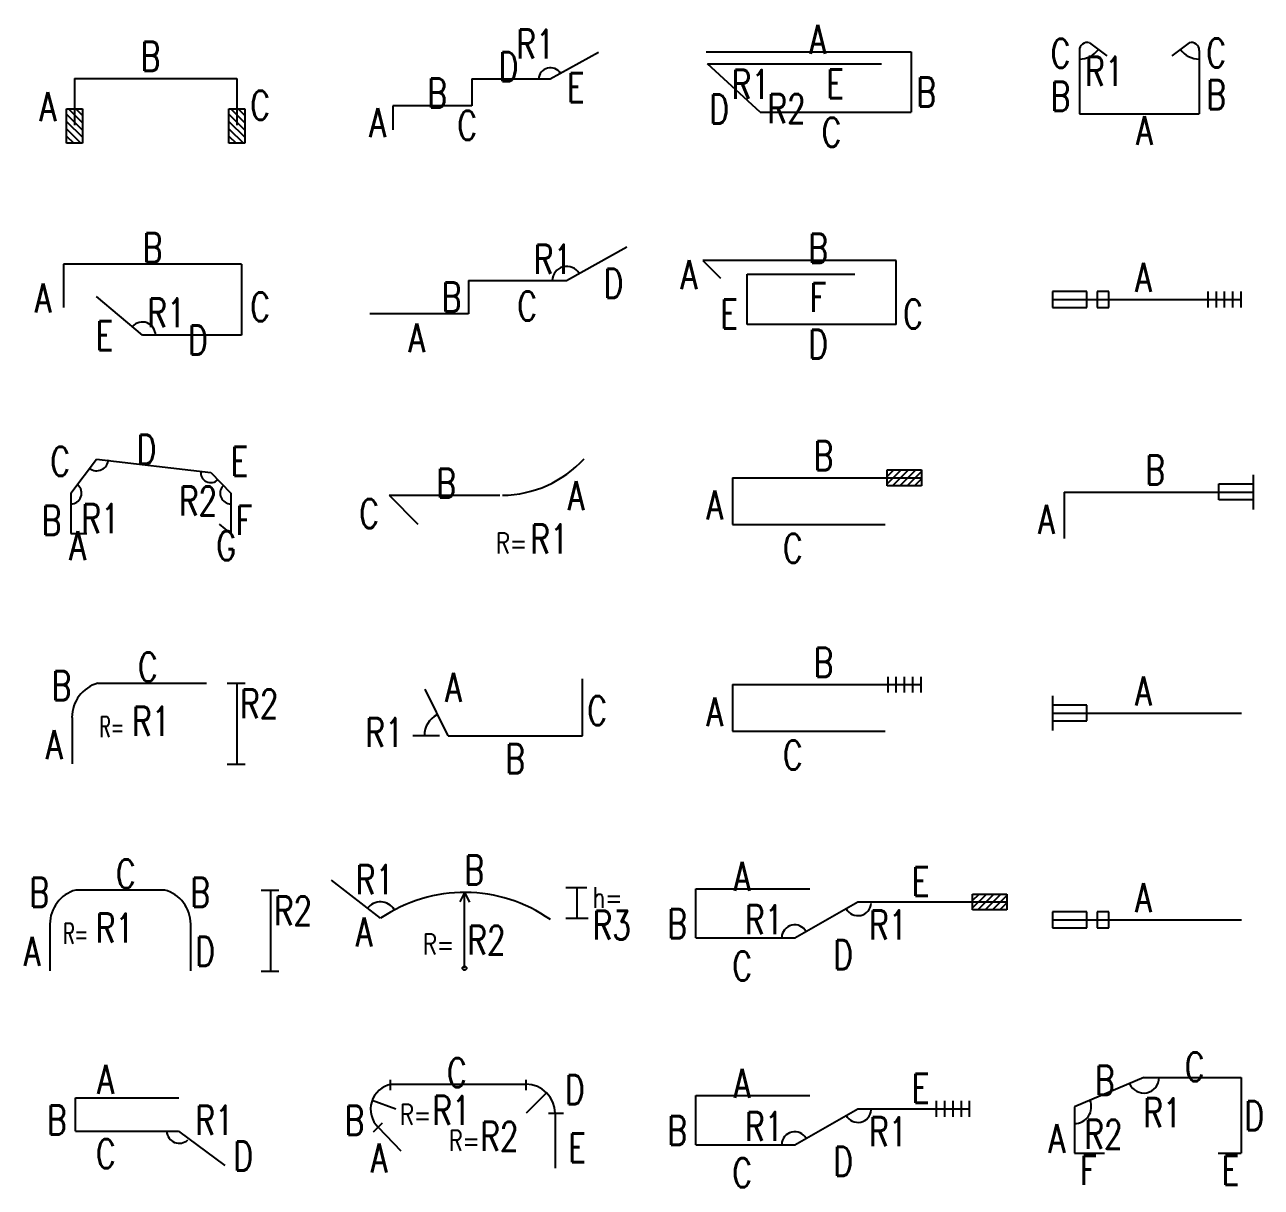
# Model space of a CAD drawing. Header units: millimetres. Extents: x -0.4 to 11.6, y -0.2 to 49.8.
# Drawn here: x 2.887 to 5.878, y 30.835 to 33.646 of the extents above; entities that cross this region are included whole.
import ezdxf
from ezdxf.enums import TextEntityAlignment as Align

# ---------------------------------------------------------------- set-up
doc = ezdxf.new("R2010")
doc.units = ezdxf.units.MM
for name, color, linetype in [('DIM', 7, 'Continuous'), ('SHOP', 2, 'Continuous'), ('TEXTSHOP', 3, 'Continuous')]:
    doc.layers.add(name, color=color, linetype=linetype)
doc.styles.add('ROMANS', font='romans.shx', dxfattribs={"width": 0.75, "bigfont": 'whgtxt.shx'})

# ---------------------------------------------------------------- blocks, each defined once
blk = doc.blocks.new('SSBAR_SHP_463')
at = {"color": 2}
for p, q in [((-0.1898, -0.0294), (-0.1898, 0.0515)), ((-0.1898, 0.0515), (0.0599, 0.0515))]:
    blk.add_line(p, q, dxfattribs=at)
at = {"layer": 'DIM', "color": 7}
blk.add_arc((0.0608, -0.028), 0.0305, 183.9188, 312.7014, dxfattribs=at)
at = {"layer": 'SHOP', "color": 2}
for p, q in [((-0.1898, -0.0294), (0.0591, -0.0294)), ((0.0591, -0.0294), (0.1714, -0.112))]:
    blk.add_line(p, q, dxfattribs=at)
at = {"layer": 'TEXTSHOP', "color": 4, "style": 'ROMANS', "width": 0.75}
for tag, p in [('A', (-0.1171, 0.0611)), ('C', (-0.1171, -0.1186))]:
    blk.add_attdef(tag, text='', height=0.07, dxfattribs=at).set_placement(p, align=Align.CENTER)
blk.add_attdef('B', text='', height=0.07, dxfattribs=at).set_placement((-0.2119, -0.0369), align=Align.RIGHT)
for tag, p in [('R1', (0.1, -0.0377)), ('D', (0.1921, -0.1244))]:
    blk.add_attdef(tag, p, '', height=0.07, dxfattribs=at)
blk = doc.blocks.new('SSBAR_SHP_464')
at = {"color": 7}
for p, q in [((0.2585, 0.0534), (0.3019, 0.0534)), ((0.2817, 0.0534), (0.2817, -0.142)), ((0.2585, -0.142), (0.3019, -0.142))]:
    blk.add_line(p, q, dxfattribs=at)
at = {"color": 40}
for centre, start, end in [((-0.1663, -0.0286), 105.7649, 180), ((0.0026, -0.0286), 0, 74.2351)]:
    blk.add_arc(centre, 0.0858, start, end, dxfattribs=at)
at = {"layer": 'SHOP', "color": 2}
for p, q in [((-0.1896, 0.054), (0.0259, 0.054)), ((-0.2521, -0.0286), (-0.2521, -0.1411)), ((0.0883, -0.0286), (0.0883, -0.1411))]:
    blk.add_line(p, q, dxfattribs=at)
at = {"layer": 'TEXTSHOP', "color": 3, "style": 'ROMANS', "width": 0.6}
blk.add_text('R=', height=0.05, dxfattribs=at).set_placement((-0.1898, -0.0765), align=Align.CENTER)
at = {"layer": 'TEXTSHOP', "color": 4, "style": 'ROMANS', "width": 0.75}
blk.add_attdef('C', text='', height=0.07, dxfattribs=at).set_placement((-0.0687, 0.0581), align=Align.CENTER)
for tag, p in [('B', (-0.254, 0.0132)), ('A', (-0.2748, -0.1294))]:
    blk.add_attdef(tag, text='', height=0.07, dxfattribs=at).set_placement(p, align=Align.RIGHT)
for tag, p in [('B', (0.0876, 0.0132)), ('R2', (0.2899, -0.0314)), ('R1', (-0.1409, -0.073)), ('D', (0.0997, -0.1294))]:
    blk.add_attdef(tag, p, '', height=0.07, dxfattribs=at)
blk = doc.blocks.new('SSBAR_SHP_465')
at = {"color": 7}
for p, q in [((0.1769, 0.0539), (0.2203, 0.0539)), ((0.2001, 0.0539), (0.2001, -0.1415)), ((0.1769, -0.1415), (0.2203, -0.1415))]:
    blk.add_line(p, q, dxfattribs=at)
at = {"color": 2}
blk.add_arc((-0.1129, -0.0286), 0.0858, 105.7649, 180, dxfattribs=at)
at = {"layer": 'SHOP', "color": 2}
for p, q in [((-0.1362, 0.054), (0.1263, 0.054)), ((-0.1986, -0.0286), (-0.1986, -0.1411))]:
    blk.add_line(p, q, dxfattribs=at)
at = {"layer": 'TEXTSHOP', "color": 3, "style": 'ROMANS', "width": 0.6}
blk.add_text('R=', height=0.05, dxfattribs=at).set_placement((-0.1021, -0.0765), align=Align.CENTER)
at = {"layer": 'TEXTSHOP', "color": 4, "style": 'ROMANS', "width": 0.75}
blk.add_attdef('C', text='', height=0.07, dxfattribs=at).set_placement((-0.0153, 0.0581), align=Align.CENTER)
for tag, p in [('B', (-0.2006, 0.0132)), ('A', (-0.2213, -0.1294))]:
    blk.add_attdef(tag, text='', height=0.07, dxfattribs=at).set_placement(p, align=Align.RIGHT)
for tag, p in [('R2', (0.2083, -0.0309)), ('R1', (-0.0532, -0.073))]:
    blk.add_attdef(tag, p, '', height=0.07, dxfattribs=at)
blk = doc.blocks.new('SSBAR_SHP_466')
at = {"color": 2}
for p, q in [((-0.2016, 0.0135), (-0.1391, 0.0961)), ((0.1369, 0.0635), (0.1858, 0.0135)), ((0.1858, -0.0837), (0.1584, -0.0613))]:
    blk.add_line(p, q, dxfattribs=at)
at = {"color": 40}
blk.add_line((-0.2016, -0.0837), (-0.1625, -0.0837), dxfattribs=at)
at = {"color": 7}
for centre, radius, start, end in [((-0.1391, 0.0961), 0.0284, 232.594, 358.0458), ((0.1369, 0.0635), 0.0243, 171.3057, 316.4835), ((-0.2016, 0.0135), 0.0261, 269.7628, 49.9065), ((0.1858, 0.0135), 0.0262, 138.9531, 269.3118)]:
    blk.add_arc(centre, radius, start, end, dxfattribs=at)
at = {"layer": 'SHOP', "color": 2}
for p, q in [((-0.1391, 0.0961), (0.1369, 0.0635)), ((-0.2016, 0.0135), (-0.2016, -0.0837)), ((0.1858, 0.0135), (0.1858, -0.0837))]:
    blk.add_line(p, q, dxfattribs=at)
at = {"layer": 'TEXTSHOP', "color": 4, "style": 'ROMANS', "width": 0.75}
blk.add_attdef('D', text='', height=0.07, dxfattribs=at).set_placement((-0.0182, 0.0847), align=Align.CENTER)
for tag, p in [('C', (-0.2036, 0.0553)), ('R2', (0.1524, -0.0403)), ('B', (-0.2243, -0.0873)), ('A', (-0.1645, -0.1487))]:
    blk.add_attdef(tag, text='', height=0.07, dxfattribs=at).set_placement(p, align=Align.RIGHT)
for tag, p in [('E', (0.1851, 0.0553)), ('F', (0.1972, -0.0873)), ('G', (0.1508, -0.1487))]:
    blk.add_attdef(tag, p, '', height=0.07, dxfattribs=at)
at = {"layer": 'TEXTSHOP', "color": 2, "style": 'ROMANS', "width": 0.75}
blk.add_attdef('R1', (-0.1756, -0.0829), '', height=0.07, dxfattribs=at)
blk = doc.blocks.new('SSBAR_SHP_467')
at = {"color": 2}
blk.add_line((-0.0285, -0.1046), (-0.1396, -0.0108), dxfattribs=at)
at = {"color": 7}
blk.add_arc((-0.0285, -0.1046), 0.032, 359.5723, 138.6788, dxfattribs=at)
at = {"layer": 'SHOP', "color": 2}
for p, q in [((0.2117, 0.0672), (-0.2191, 0.0672)), ((-0.2191, 0.0672), (-0.2191, -0.0378)), ((0.2117, 0.0672), (0.2117, -0.1046)), ((0.2117, -0.1046), (-0.0285, -0.1046))]:
    blk.add_line(p, q, dxfattribs=at)
at = {"layer": 'TEXTSHOP', "color": 4, "style": 'ROMANS', "width": 0.75}
for tag, p in [('B', (-0.0035, 0.0721)), ('D', (0.1061, -0.1511))]:
    blk.add_attdef(tag, text='', height=0.07, dxfattribs=at).set_placement(p, align=Align.CENTER)
for tag, p in [('A', (-0.2481, -0.0496)), ('E', (-0.0983, -0.1408))]:
    blk.add_attdef(tag, text='', height=0.07, dxfattribs=at).set_placement(p, align=Align.RIGHT)
for tag, p in [('R1', (-0.0164, -0.0854)), ('C', (0.2327, -0.0709))]:
    blk.add_attdef(tag, p, '', height=0.07, dxfattribs=at)
blk = doc.blocks.new('SSBAR_SHP_468')
at = {"color": 40}
for p, q in [((-0.2117, -0.0571), (-0.1734, -0.0571)), ((-0.2117, -0.1401), (-0.2117, -0.0571)), ((-0.2068, -0.0571), (-0.1734, -0.0906)), ((-0.1891, -0.0571), (-0.1734, -0.0729)), ((-0.1734, -0.0571), (-0.1734, -0.1401)), ((0.181, -0.0571), (0.2193, -0.0571)), ((0.181, -0.1401), (0.181, -0.0571)), ((0.1859, -0.0571), (0.2193, -0.0906)), ((0.2036, -0.0571), (0.2193, -0.0729)), ((0.2193, -0.0571), (0.2193, -0.1401)), ((-0.2117, -0.0699), (-0.1734, -0.1083)), ((-0.2117, -0.0876), (-0.1734, -0.1259)), ((0.181, -0.0699), (0.2193, -0.1083)), ((0.181, -0.0876), (0.2193, -0.1259)), ((-0.2117, -0.1053), (-0.1769, -0.1401)), ((0.181, -0.1053), (0.2158, -0.1401)), ((-0.2117, -0.123), (-0.1945, -0.1401)), ((-0.1734, -0.1401), (-0.2117, -0.1401)), ((0.181, -0.123), (0.1982, -0.1401)), ((0.2193, -0.1401), (0.181, -0.1401))]:
    blk.add_line(p, q, dxfattribs=at)
at = {"layer": 'SHOP', "color": 2}
for p, q in [((-0.1925, 0.0163), (0.2002, 0.0163)), ((-0.1925, 0.0163), (-0.1925, -0.0963)), ((0.2002, 0.0163), (0.2002, -0.0963))]:
    blk.add_line(p, q, dxfattribs=at)
at = {"layer": 'TEXTSHOP', "color": 4, "style": 'ROMANS', "width": 0.75}
blk.add_attdef('B', text='', height=0.07, dxfattribs=at).set_placement((-0.0086, 0.0349), align=Align.CENTER)
blk.add_attdef('A', text='', height=0.07, dxfattribs=at).set_placement((-0.2367, -0.0868), align=Align.RIGHT)
at = {"layer": 'TEXTSHOP', "color": 30, "true_color": 0xf8991e, "style": 'ROMANS', "width": 0.75}
for tag, p in [('T1', (-0.1664, -0.0484)), ('T2', (0.0978, -0.0484)), ('O1', (-0.1664, -0.1132)), ('O2', (0.0978, -0.1132))]:
    blk.add_attdef(tag, text='', height=0.05, dxfattribs=at).set_placement(p, align=Align.MIDDLE_LEFT)
at = {"layer": 'TEXTSHOP', "color": 4, "style": 'ROMANS', "width": 0.75}
blk.add_attdef('C', (0.2327, -0.0835), '', height=0.07, dxfattribs=at)
at = {"layer": 'TEXTSHOP', "color": 30, "true_color": 0xf8991e, "style": 'ROMANS', "width": 0.75}
for tag, p in [('COUPLER1', (-0.1929, -0.1489)), ('COUPLER2', (0.2078, -0.1489))]:
    blk.add_attdef(tag, text='', height=0.05, dxfattribs=at).set_placement(p, align=Align.TOP_CENTER)
blk = doc.blocks.new('SSBAR_SHP_563')
at = {"color": 40}
for p, q in [((-0.2282, 0.0698), (-0.2282, 0.0949)), ((0.0996, 0.0698), (0.0996, 0.0949)), ((-0.2263, 0.0842), (0.1015, 0.0842)), ((0.1492, 0.0637), (0.0996, 0.014)), ((-0.2152, 0.024), (-0.2728, 0.0448)), ((0.1539, 0.014), (0.1903, 0.014)), ((0.1697, 0.014), (0.1697, -0.1184)), ((-0.2695, -0.0304), (-0.2475, -0.009)), ((-0.2582, -0.0197), (-0.2029, -0.0766))]:
    blk.add_line(p, q, dxfattribs=at)
at = {"color": 2}
blk.add_arc((-0.2152, 0.024), 0.0612, 100.3743, 225.4362, dxfattribs=at)
at = {"color": 40}
blk.add_arc((0.0996, 0.014), 0.0702, 0, 90, dxfattribs=at)
at = {"layer": 'TEXTSHOP', "color": 3, "style": 'ROMANS', "width": 0.75}
for p in [(-0.2053, -0.0141), (-0.0875, -0.0768)]:
    blk.add_text('R=', height=0.05, dxfattribs=at).set_placement(p)
at = {"layer": 'TEXTSHOP', "color": 4, "style": 'ROMANS', "width": 0.75}
blk.add_attdef('C', text='', height=0.07, dxfattribs=at).set_placement((-0.0676, 0.0773), align=Align.CENTER)
for tag, p in [('D', (0.194, 0.0364)), ('R1', (-0.1272, -0.0141)), ('R2', (-0.0108, -0.0768)), ('E', (0.2021, -0.1044))]:
    blk.add_attdef(tag, p, '', height=0.07, dxfattribs=at)
for tag, p in [('B', (-0.2919, -0.0379)), ('A', (-0.2355, -0.1293))]:
    blk.add_attdef(tag, text='', height=0.07, dxfattribs=at).set_placement(p, align=Align.RIGHT)
blk = doc.blocks.new('SSBAR_SHP_564')
at = {"color": 2}
blk.add_line((-0.2525, -0.0142), (-0.3709, 0.0779), dxfattribs=at)
at = {"color": 0}
for p, q in [((0.2229, -0.0132), (0.2229, 0.0601)), ((0.1959, 0.0598), (0.247, 0.0598)), ((0.1959, -0.0142), (0.2499, -0.0142))]:
    blk.add_line(p, q, dxfattribs=at)
at = {"color": 40}
blk.add_arc((-0.2525, -0.0142), 0.0395, 32.4254, 143.8576, dxfattribs=at)
at = {"layer": 'DIM', "color": 7}
for p, q in [((-0.0493, 0.048), (-0.0606, 0.0251)), ((-0.0493, -0.135), (-0.0493, 0.048)), ((-0.0493, 0.048), (-0.0372, 0.0244))]:
    blk.add_line(p, q, dxfattribs=at)
blk.add_circle((-0.0493, -0.135), 0.00487, dxfattribs=at)
at = {"layer": 'SHOP', "color": 2}
blk.add_arc((-0.0493, -0.3145), 0.3625, 54.9858, 124.0789, dxfattribs=at)
at = {"layer": 'TEXTSHOP', "color": 3, "style": 'ROMANS', "width": 0.75}
for s, p in [('h=', (0.2606, 0.0109)), ('R=', (-0.1498, -0.1023))]:
    blk.add_text(s, height=0.05, dxfattribs=at).set_placement(p)
at = {"layer": 'TEXTSHOP', "color": 4, "style": 'ROMANS', "width": 0.75}
for tag, p in [('B', (-0.0491, 0.0676)), ('R1', (-0.312, 0.0443)), ('R3', (0.2608, -0.0661)), ('R2', (-0.0422, -0.1023))]:
    blk.add_attdef(tag, p, '', height=0.07, dxfattribs=at)
blk.add_attdef('A', text='', height=0.07, dxfattribs=at).set_placement((-0.2718, -0.0826), align=Align.RIGHT)
blk = doc.blocks.new('SSBAR_SHP_565')
at = {"color": 2}
for p, q in [((0.2358, -0.0729), (0.2358, 0.0646)), ((-0.1099, -0.0729), (-0.1739, -0.0729))]:
    blk.add_line(p, q, dxfattribs=at)
at = {"color": 0}
blk.add_arc((-0.0891, -0.0729), 0.0573, 117.9396, 180, dxfattribs=at)
at = {"layer": 'SHOP', "color": 2}
for p, q in [((-0.1453, 0.0396), (-0.0896, -0.0729)), ((-0.0891, -0.0729), (0.2358, -0.0729))]:
    blk.add_line(p, q, dxfattribs=at)
at = {"layer": 'TEXTSHOP', "color": 4, "style": 'ROMANS', "width": 0.75}
for tag, p in [('A', (-0.096, 0.0091)), ('C', (0.2479, -0.0473))]:
    blk.add_attdef(tag, p, '', height=0.07, dxfattribs=at)
blk.add_attdef('R1', text='', height=0.07, dxfattribs=at).set_placement((-0.1969, -0.1002), align=Align.RIGHT)
blk.add_attdef('B', text='', height=0.07, dxfattribs=at).set_placement((0.073, -0.1636), align=Align.CENTER)
blk = doc.blocks.new('SSBAR_SHP_566')
at = {"color": 2}
for q in [(0.0362, 0.0084), (-0.1623, -0.0613)]:
    blk.add_line((-0.2319, 0.0084), q, dxfattribs=at)
blk.add_arc((0.0394, 0.2808), 0.2724, 270.643, 317.5381, dxfattribs=at)
at = {"layer": 'TEXTSHOP', "style": 'ROMANS', "width": 0.75}
blk.add_text('R=', height=0.05, dxfattribs=at).set_placement((0.0266, -0.132))
at = {"layer": 'TEXTSHOP', "color": 4, "style": 'ROMANS', "width": 0.75}
blk.add_attdef('B', text='', height=0.07, dxfattribs=at).set_placement((-0.0939, 0.0027), align=Align.CENTER)
for tag, p in [('A', (0.2005, -0.0277)), ('R1', (0.1102, -0.132))]:
    blk.add_attdef(tag, p, '', height=0.07, dxfattribs=at)
blk.add_attdef('C', text='', height=0.07, dxfattribs=at).set_placement((-0.2564, -0.0707), align=Align.RIGHT)
blk = doc.blocks.new('SSBAR_SHP_567')
at = {"color": 2}
blk.add_line((-0.04, -0.0529), (-0.2782, -0.0529), dxfattribs=at)
at = {"layer": 'DIM', "color": 7}
blk.add_arc((0.198, 0.0263), 0.0355, 31.1121, 177.359, dxfattribs=at)
at = {"layer": 'SHOP', "color": 2}
for p, q in [((0.1976, 0.0279), (0.3431, 0.1088)), ((-0.04, 0.0279), (-0.04, -0.0529)), ((-0.04, 0.0279), (0.1976, 0.0279))]:
    blk.add_line(p, q, dxfattribs=at)
at = {"layer": 'TEXTSHOP', "color": 4, "style": 'ROMANS', "width": 0.75}
for tag, p in [('R1', (0.2108, 0.0441)), ('B', (-0.0567, -0.0471))]:
    blk.add_attdef(tag, text='', height=0.07, dxfattribs=at).set_placement(p, align=Align.RIGHT)
blk.add_attdef('D', (0.2876, -0.0144), '', height=0.07, dxfattribs=at)
for tag, p in [('C', (0.1023, -0.0691)), ('A', (-0.1646, -0.1459))]:
    blk.add_attdef(tag, text='', height=0.07, dxfattribs=at).set_placement(p, align=Align.CENTER)
blk = doc.blocks.new('SSBAR_SHP_568')
at = {"color": 2}
for p, q in [((-0.0319, -0.0495), (-0.2225, -0.0495)), ((-0.2225, -0.0495), (-0.2225, -0.1078))]:
    blk.add_line(p, q, dxfattribs=at)
at = {"layer": 'DIM', "color": 7}
blk.add_arc((0.1585, 0.0139), 0.0284, 31.1121, 177.359, dxfattribs=at)
at = {"layer": 'SHOP', "color": 2}
for p, q in [((0.1582, 0.0152), (0.2746, 0.0799)), ((-0.0319, 0.0152), (-0.0319, -0.0495)), ((-0.0319, 0.0152), (0.1582, 0.0152))]:
    blk.add_line(p, q, dxfattribs=at)
at = {"layer": 'TEXTSHOP', "color": 4, "style": 'ROMANS', "width": 0.75}
for tag, p in [('R1', (0.1683, 0.0646)), ('D', (0.0809, 0.0096)), ('B', (-0.0917, -0.0541)), ('A', (-0.239, -0.1259))]:
    blk.add_attdef(tag, text='', height=0.07, dxfattribs=at).set_placement(p, align=Align.RIGHT)
for tag, p in [('E', (0.1989, -0.0408)), ('C', (-0.0663, -0.1322))]:
    blk.add_attdef(tag, p, '', height=0.07, dxfattribs=at)
blk = doc.blocks.new('SSBAR_SHP_663')
at = {"color": 2}
for p, q in [((-0.2899, -0.062), (-0.2899, 0.0571)), ((-0.2899, 0.0571), (-0.0136, 0.0571)), ((-0.0505, -0.062), (0.1024, 0.0251)), ((0.1024, 0.0251), (0.3718, 0.025))]:
    blk.add_line(p, q, dxfattribs=at)
at = {"color": 40}
for p, q in [((0.2918, 0.0441), (0.2918, 0.0058)), ((0.3118, 0.0441), (0.3118, 0.0058)), ((0.3318, 0.0441), (0.3318, 0.0058)), ((0.3518, 0.0441), (0.3518, 0.0058)), ((0.3718, 0.0441), (0.3718, 0.0058))]:
    blk.add_line(p, q, dxfattribs=at)
at = {"color": 0}
for centre, radius, start, end in [((0.1022, 0.0247), 0.0327, 209.2606, 354.7734), ((-0.0505, -0.062), 0.0316, 28.7546, 177.8836)]:
    blk.add_arc(centre, radius, start, end, dxfattribs=at)
at = {"layer": 'SHOP', "color": 2}
blk.add_line((-0.2899, -0.062), (-0.0505, -0.062), dxfattribs=at)
at = {"layer": 'TEXTSHOP', "color": 4, "style": 'ROMANS', "width": 0.75}
for tag, p in [('A', (-0.1777, 0.0518)), ('E', (0.2542, 0.0395)), ('C', (-0.1777, -0.1648))]:
    blk.add_attdef(tag, text='', height=0.07, dxfattribs=at).set_placement(p, align=Align.CENTER)
for tag, p in [('B', (-0.3112, -0.0625)), ('R1', (-0.0782, -0.0529))]:
    blk.add_attdef(tag, text='', height=0.07, dxfattribs=at).set_placement(p, align=Align.RIGHT)
for tag, p in [('R1', (0.1296, -0.0654)), ('D', (0.043, -0.1374))]:
    blk.add_attdef(tag, p, '', height=0.07, dxfattribs=at)
at = {"layer": 'TEXTSHOP', "color": 30, "true_color": 0xf8991e, "style": 'ROMANS', "width": 0.75}
blk.add_attdef('COUPLER1', text='', height=0.05, dxfattribs=at).set_placement((0.3943, -0.0142), align=Align.TOP_CENTER)
blk = doc.blocks.new('SSBAR_SHP_664')
at = {"color": 2}
for p, q in [((-0.2899, -0.062), (-0.2899, 0.0571)), ((-0.2899, 0.0571), (-0.0136, 0.0571)), ((-0.0505, -0.062), (0.1024, 0.0251)), ((0.1024, 0.0251), (0.4626, 0.025))]:
    blk.add_line(p, q, dxfattribs=at)
at = {"color": 40}
for p, q in [((0.3796, 0.0284), (0.3954, 0.0441)), ((0.3796, 0.0107), (0.4131, 0.0441)), ((0.3796, 0.0441), (0.4626, 0.0441)), ((0.3796, 0.0058), (0.3796, 0.0441)), ((0.3924, 0.0058), (0.4308, 0.0441)), ((0.4101, 0.0058), (0.4484, 0.0441)), ((0.4278, 0.0058), (0.4626, 0.0406)), ((0.4626, 0.0441), (0.4626, 0.0058)), ((0.4626, 0.0058), (0.3796, 0.0058)), ((0.4455, 0.0058), (0.4626, 0.0229))]:
    blk.add_line(p, q, dxfattribs=at)
at = {"color": 0}
for centre, radius, start, end in [((0.1022, 0.0247), 0.0327, 209.2606, 354.7734), ((-0.0505, -0.062), 0.0316, 28.7546, 177.8836)]:
    blk.add_arc(centre, radius, start, end, dxfattribs=at)
at = {"layer": 'SHOP', "color": 2}
blk.add_line((-0.2899, -0.062), (-0.0505, -0.062), dxfattribs=at)
at = {"layer": 'TEXTSHOP', "color": 4, "style": 'ROMANS', "width": 0.75}
for tag, p in [('A', (-0.1777, 0.0518)), ('E', (0.2542, 0.0395)), ('C', (-0.1777, -0.1648))]:
    blk.add_attdef(tag, text='', height=0.07, dxfattribs=at).set_placement(p, align=Align.CENTER)
at = {"layer": 'TEXTSHOP', "color": 30, "true_color": 0xf8991e, "style": 'ROMANS', "width": 0.75}
for tag, p in [('T1', (0.3796, 0.0518)), ('O1', (0.4626, 0.0518))]:
    blk.add_attdef(tag, text='', height=0.05, dxfattribs=at).set_placement(p, align=Align.CENTER)
at = {"layer": 'TEXTSHOP', "color": 4, "style": 'ROMANS', "width": 0.75}
for tag, p in [('B', (-0.3112, -0.0625)), ('R1', (-0.0782, -0.0529))]:
    blk.add_attdef(tag, text='', height=0.07, dxfattribs=at).set_placement(p, align=Align.RIGHT)
for tag, p in [('R1', (0.1296, -0.0654)), ('D', (0.043, -0.1374))]:
    blk.add_attdef(tag, p, '', height=0.07, dxfattribs=at)
at = {"layer": 'TEXTSHOP', "color": 30, "true_color": 0xf8991e, "style": 'ROMANS', "width": 0.75}
blk.add_attdef('COUPLER1', text='', height=0.05, dxfattribs=at).set_placement((0.4211, -0.0018), align=Align.TOP_CENTER)
blk = doc.blocks.new('SSBAR_SHP_665')
at = {"color": 40}
for p, q in [((0.1744, 0.0698), (0.1744, 0.0314)), ((0.1944, 0.0698), (0.1944, 0.0314)), ((0.2144, 0.0698), (0.2144, 0.0314)), ((0.2344, 0.0698), (0.2344, 0.0314)), ((0.2544, 0.0698), (0.2544, 0.0314))]:
    blk.add_line(p, q, dxfattribs=at)
at = {"layer": 'SHOP', "color": 2}
for p, q in [((-0.2009, 0.0505), (0.2564, 0.0505)), ((-0.2009, 0.0505), (-0.2009, -0.062)), ((-0.2009, -0.062), (0.1683, -0.062))]:
    blk.add_line(p, q, dxfattribs=at)
at = {"layer": 'TEXTSHOP', "color": 4, "style": 'ROMANS', "width": 0.75}
for tag, p in [('B', (0.0191, 0.0692)), ('C', (-0.0553, -0.1548))]:
    blk.add_attdef(tag, text='', height=0.07, dxfattribs=at).set_placement(p, align=Align.CENTER)
blk.add_attdef('A', text='', height=0.07, dxfattribs=at).set_placement((-0.2236, -0.0502), align=Align.RIGHT)
at = {"layer": 'TEXTSHOP', "color": 30, "true_color": 0xf8991e, "style": 'ROMANS', "width": 0.75}
blk.add_attdef('COUPLER1', text='', height=0.05, dxfattribs=at).set_placement((0.2144, 0.0114), align=Align.TOP_CENTER)
blk = doc.blocks.new('SSBAR_SHP_666')
at = {"color": 40}
for p, q in [((0.1734, 0.054), (0.1892, 0.0697)), ((0.1734, 0.0363), (0.2068, 0.0697)), ((0.1734, 0.0697), (0.2564, 0.0697)), ((0.1734, 0.0314), (0.1734, 0.0697)), ((0.1862, 0.0314), (0.2245, 0.0697)), ((0.2039, 0.0314), (0.2422, 0.0697)), ((0.2215, 0.0314), (0.2564, 0.0662)), ((0.2564, 0.0697), (0.2564, 0.0314)), ((0.2564, 0.0314), (0.1734, 0.0314)), ((0.2392, 0.0314), (0.2564, 0.0485))]:
    blk.add_line(p, q, dxfattribs=at)
at = {"layer": 'SHOP', "color": 2}
for p, q in [((-0.2009, 0.0505), (0.2564, 0.0505)), ((-0.2009, 0.0505), (-0.2009, -0.062)), ((-0.2009, -0.062), (0.1683, -0.062))]:
    blk.add_line(p, q, dxfattribs=at)
at = {"layer": 'TEXTSHOP', "color": 4, "style": 'ROMANS', "width": 0.75}
for tag, p in [('B', (0.0191, 0.0692)), ('C', (-0.0553, -0.1548))]:
    blk.add_attdef(tag, text='', height=0.07, dxfattribs=at).set_placement(p, align=Align.CENTER)
at = {"layer": 'TEXTSHOP', "color": 30, "true_color": 0xf8991e, "style": 'ROMANS', "width": 0.75}
for tag, p in [('T1', (0.1734, 0.0773)), ('O1', (0.2564, 0.0773))]:
    blk.add_attdef(tag, text='', height=0.05, dxfattribs=at).set_placement(p, align=Align.CENTER)
at = {"layer": 'TEXTSHOP', "color": 4, "style": 'ROMANS', "width": 0.75}
blk.add_attdef('A', text='', height=0.07, dxfattribs=at).set_placement((-0.2236, -0.0502), align=Align.RIGHT)
at = {"layer": 'TEXTSHOP', "color": 30, "true_color": 0xf8991e, "style": 'ROMANS', "width": 0.75}
blk.add_attdef('COUPLER1', text='', height=0.05, dxfattribs=at).set_placement((0.2149, 0.0238), align=Align.TOP_CENTER)
blk = doc.blocks.new('SSBAR_SHP_667')
at = {"color": 2}
for p, q in [((-0.2729, 0.0762), (-0.2301, 0.0334)), ((-0.1659, -0.0787), (-0.1659, 0.0435)), ((-0.1659, 0.0435), (0.0946, 0.0435)), ((0.1952, -0.0787), (-0.1659, -0.0787))]:
    blk.add_line(p, q, dxfattribs=at)
at = {"layer": 'SHOP', "color": 2}
for p, q in [((0.1952, 0.0762), (-0.2729, 0.0762)), ((0.1952, -0.0787), (0.1952, 0.0762))]:
    blk.add_line(p, q, dxfattribs=at)
at = {"layer": 'TEXTSHOP', "color": 4, "style": 'ROMANS', "width": 0.75}
for tag, p in [('B', (0.006, 0.0706)), ('F', (0.0062, -0.0483)), ('D', (0.006, -0.1611))]:
    blk.add_attdef(tag, text='', height=0.07, dxfattribs=at).set_placement(p, align=Align.CENTER)
for tag, p in [('A', (-0.2858, 0.0071)), ('E', (-0.1874, -0.0881))]:
    blk.add_attdef(tag, text='', height=0.07, dxfattribs=at).set_placement(p, align=Align.RIGHT)
blk.add_attdef('C', (0.2119, -0.0883), '', height=0.07, dxfattribs=at)
blk = doc.blocks.new('SSBAR_SHP_668')
at = {"color": 2}
blk.add_line((-0.1344, -0.0654), (-0.2619, 0.0517), dxfattribs=at)
at = {"color": 40}
blk.add_line((-0.2619, 0.0517), (0.1596, 0.0517), dxfattribs=at)
at = {"layer": 'SHOP', "color": 2}
for p, q in [((-0.265, 0.0804), (0.2313, 0.0804)), ((0.2313, 0.0804), (0.2313, -0.0654)), ((-0.1344, -0.0654), (0.2313, -0.0654))]:
    blk.add_line(p, q, dxfattribs=at)
at = {"layer": 'TEXTSHOP', "color": 4, "style": 'ROMANS', "width": 0.75}
for tag, p in [('A', (0.0055, 0.0762)), ('C', (0.0386, -0.1486))]:
    blk.add_attdef(tag, text='', height=0.07, dxfattribs=at).set_placement(p, align=Align.CENTER)
for tag, p in [('R1', (-0.2028, -0.0329)), ('E', (0.0261, -0.0317)), ('B', (0.2439, -0.0516)), ('R2', (-0.1162, -0.0916))]:
    blk.add_attdef(tag, p, '', height=0.07, dxfattribs=at)
blk.add_attdef('D', text='', height=0.07, dxfattribs=at).set_placement((-0.2094, -0.0928), align=Align.RIGHT)
blk = doc.blocks.new('SSBAR_SHP_763')
at = {"color": 2}
blk.add_line((-0.174, -0.0823), (-0.1011, -0.0823), dxfattribs=at)
blk.add_arc((-0.0063, 0.1003), 0.0373, 203.4918, 0)
at = {"layer": 'DIM', "color": 7}
blk.add_arc((-0.174, 0.0299), 0.0409, 270, 22.77, dxfattribs=at)
at = {"layer": 'SHOP', "color": 2}
for p, q in [((-0.0063, 0.1003), (-0.174, 0.0299)), ((0.2295, 0.1003), (0.2295, -0.0823)), ((-0.174, 0.0299), (-0.174, -0.0823)), ((0.1735, -0.0823), (0.2295, -0.0823))]:
    blk.add_line(p, q, dxfattribs=at)
at = {"layer": 'SHOP'}
blk.add_line((-0.0063, 0.1003), (0.2295, 0.1003), dxfattribs=at)
at = {"layer": 'TEXTSHOP', "color": 4, "style": 'ROMANS', "width": 0.75}
for tag, p in [('C', (0.1168, 0.0914)), ('R1', (0.0392, -0.0194)), ('F', (-0.1399, -0.1589)), ('E', (0.2036, -0.1589))]:
    blk.add_attdef(tag, text='', height=0.07, dxfattribs=at).set_placement(p, align=Align.CENTER)
for tag, p in [('B', (-0.0771, 0.0589)), ('A', (-0.196, -0.0819))]:
    blk.add_attdef(tag, text='', height=0.07, dxfattribs=at).set_placement(p, align=Align.RIGHT)
for tag, p in [('D', (0.2375, -0.027)), ('R2', (-0.1498, -0.0717))]:
    blk.add_attdef(tag, p, '', height=0.07, dxfattribs=at)
blk = doc.blocks.new('SSBAR_SHP_764')
at = {"color": 2}
for p, q in [((-0.2268, 0.001), (-0.2268, -0.0373)), ((-0.1439, 0.001), (-0.2268, 0.001)), ((-0.1439, -0.0373), (-0.1439, 0.001)), ((-0.0911, 0.001), (-0.1186, 0.001)), ((-0.1186, 0.001), (-0.1186, -0.0373)), ((-0.0911, -0.0373), (-0.0911, 0.001)), ((-0.2268, -0.0373), (-0.1439, -0.0373)), ((-0.1186, -0.0373), (-0.0911, -0.0373))]:
    blk.add_line(p, q, dxfattribs=at)
at = {"layer": 'SHOP', "color": 2}
blk.add_line((-0.2268, -0.0181), (0.2305, -0.0181), dxfattribs=at)
at = {"layer": 'TEXTSHOP', "color": 4, "style": 'ROMANS', "width": 0.75}
blk.add_attdef('A', text='', height=0.07, dxfattribs=at).set_placement((0.0498, 0.0005), align=Align.CENTER)
at = {"layer": 'TEXTSHOP', "color": 30, "true_color": 0xf8991e, "style": 'ROMANS', "width": 0.75}
for tag, p in [('O1', (-0.2268, 0.0086)), ('T1', (-0.1439, 0.0086))]:
    blk.add_attdef(tag, text='', height=0.05, dxfattribs=at).set_placement(p, align=Align.CENTER)
blk.add_attdef('COUPLER1', text='', height=0.05, dxfattribs=at).set_placement((-0.1853, -0.0449), align=Align.TOP_CENTER)
blk = doc.blocks.new('SSBAR_SHP_765')
at = {"color": 2}
for p, q in [((-0.2268, 0.0233), (-0.2268, -0.0605)), ((-0.1439, 0.001), (-0.2268, 0.001)), ((-0.1439, -0.0373), (-0.1439, 0.001)), ((-0.2268, -0.0373), (-0.1439, -0.0373))]:
    blk.add_line(p, q, dxfattribs=at)
at = {"layer": 'SHOP', "color": 2}
blk.add_line((-0.2268, -0.0181), (0.2305, -0.0181), dxfattribs=at)
at = {"layer": 'TEXTSHOP', "color": 30, "true_color": 0xf8991e, "style": 'ROMANS', "width": 0.75}
for tag, p in [('O1', (-0.2268, 0.0236)), ('T1', (-0.1439, 0.0236))]:
    blk.add_attdef(tag, text='', height=0.05, dxfattribs=at).set_placement(p, align=Align.CENTER)
at = {"layer": 'TEXTSHOP', "color": 4, "style": 'ROMANS', "width": 0.75}
blk.add_attdef('A', text='', height=0.07, dxfattribs=at).set_placement((-0.0068, 0.0005), align=Align.CENTER)
at = {"layer": 'TEXTSHOP', "color": 30, "true_color": 0xf8991e, "style": 'ROMANS', "width": 0.75}
blk.add_attdef('COUPLER1', text='', height=0.05, dxfattribs=at).set_placement((-0.1853, -0.0554), align=Align.TOP_CENTER)
blk = doc.blocks.new('SSBAR_SHP_766')
at = {"color": 2}
for p, q in [((0.1757, -0.0025), (0.1757, 0.0359)), ((0.1757, 0.0359), (0.2586, 0.0359)), ((0.2586, 0.0582), (0.2586, -0.0256)), ((0.2586, -0.0025), (0.1757, -0.0025))]:
    blk.add_line(p, q, dxfattribs=at)
at = {"layer": 'SHOP', "color": 2}
for q in [(0.2586, 0.0163), (-0.1986, -0.0963)]:
    blk.add_line((-0.1986, 0.0163), q, dxfattribs=at)
at = {"layer": 'TEXTSHOP', "color": 4, "style": 'ROMANS', "width": 0.75}
blk.add_attdef('B', text='', height=0.07, dxfattribs=at).set_placement((0.0214, 0.0349), align=Align.CENTER)
at = {"layer": 'TEXTSHOP', "color": 30, "true_color": 0xf8991e, "style": 'ROMANS', "width": 0.75}
for tag, p in [('T1', (0.1757, 0.0578)), ('O1', (0.2586, 0.0578))]:
    blk.add_attdef(tag, text='', height=0.05, dxfattribs=at).set_placement(p, align=Align.CENTER)
at = {"layer": 'TEXTSHOP', "color": 4, "style": 'ROMANS', "width": 0.75}
blk.add_attdef('A', text='', height=0.07, dxfattribs=at).set_placement((-0.2213, -0.0845), align=Align.RIGHT)
at = {"layer": 'TEXTSHOP', "color": 30, "true_color": 0xf8991e, "style": 'ROMANS', "width": 0.75}
blk.add_attdef('COUPLER1', text='', height=0.05, dxfattribs=at).set_placement((0.2172, -0.0255), align=Align.TOP_CENTER)
blk = doc.blocks.new('SSBAR_SHP_767')
at = {"color": 2}
for p, q in [((-0.2268, 0.001), (-0.2268, -0.0373)), ((-0.1439, 0.001), (-0.2268, 0.001)), ((-0.1439, -0.0373), (-0.1439, 0.001)), ((-0.0911, 0.001), (-0.1186, 0.001)), ((-0.1186, 0.001), (-0.1186, -0.0373)), ((-0.0911, -0.0373), (-0.0911, 0.001)), ((-0.2268, -0.0373), (-0.1439, -0.0373)), ((-0.1186, -0.0373), (-0.0911, -0.0373))]:
    blk.add_line(p, q, dxfattribs=at)
at = {"color": 40}
for p, q in [((0.1485, 0.0011), (0.1485, -0.0372)), ((0.1685, 0.0011), (0.1685, -0.0372)), ((0.1885, 0.0011), (0.1885, -0.0372)), ((0.2085, 0.0011), (0.2085, -0.0372)), ((0.2285, 0.0011), (0.2285, -0.0372))]:
    blk.add_line(p, q, dxfattribs=at)
at = {"layer": 'SHOP', "color": 2}
blk.add_line((-0.2268, -0.0181), (0.2305, -0.0181), dxfattribs=at)
at = {"layer": 'TEXTSHOP', "color": 4, "style": 'ROMANS', "width": 0.75}
blk.add_attdef('A', text='', height=0.07, dxfattribs=at).set_placement((0.0233, 0.0005), align=Align.CENTER)
at = {"layer": 'TEXTSHOP', "color": 30, "true_color": 0xf8991e, "style": 'ROMANS', "width": 0.75}
for tag, p in [('O1', (-0.2009, 0.0086)), ('T1', (-0.118, 0.0086))]:
    blk.add_attdef(tag, text='', height=0.05, dxfattribs=at).set_placement(p, align=Align.CENTER)
for tag, p in [('COUPLER1', (-0.1594, -0.0449)), ('COUPLER2', (0.2072, -0.0449))]:
    blk.add_attdef(tag, text='', height=0.05, dxfattribs=at).set_placement(p, align=Align.TOP_CENTER)
blk = doc.blocks.new('SSBAR_SHP_768')
at = {"color": 2}
for p, q in [((-0.1374, 0.1023), (-0.0955, 0.071)), ((0.1036, 0.1023), (0.0617, 0.071))]:
    blk.add_line(p, q, dxfattribs=at)
for centre, start, end in [((-0.1431, 0.0844), 72.4127, 181.314), ((0.1093, 0.0844), 358.686, 107.5873)]:
    blk.add_arc(centre, 0.0188, start, end, dxfattribs=at)
at = {"color": 7}
for centre, start, end in [((-0.1618, 0.1204), 270.1244, 323.3157), ((0.128, 0.1204), 216.6843, 269.8756)]:
    blk.add_arc(centre, 0.0571, start, end, dxfattribs=at)
at = {"layer": 'SHOP', "color": 2}
for p, q in [((-0.1619, 0.0839), (-0.1619, -0.0692)), ((0.1281, 0.0839), (0.1281, -0.0692)), ((-0.1619, -0.0692), (0.1281, -0.0692))]:
    blk.add_line(p, q, dxfattribs=at)
at = {"layer": 'TEXTSHOP', "color": 4, "style": 'ROMANS', "width": 0.75}
for tag, p in [('C', (-0.1841, 0.0421)), ('B', (-0.1841, -0.0616))]:
    blk.add_attdef(tag, text='', height=0.07, dxfattribs=at).set_placement(p, align=Align.RIGHT)
for tag, p in [('C', (0.145, 0.043)), ('R1', (-0.1478, -0.0013)), ('B', (0.145, -0.0579))]:
    blk.add_attdef(tag, p, '', height=0.07, dxfattribs=at)
blk.add_attdef('A', text='', height=0.07, dxfattribs=at).set_placement((-0.0046, -0.1445), align=Align.CENTER)

msp = doc.modelspace()

# ---------------------------------------------------------------- block references
for name, p, values in [('SSBAR_SHP_568', (4, 33.5), {'A': 'A', 'C': 'C', 'B': 'B', 'D': 'D', 'R1': 'R1', 'E': 'E'}), ('SSBAR_SHP_668', (4.8, 33.5), {'E': 'E', 'R1': 'R1', 'R2': 'R2', 'D': 'D', 'B': 'B', 'C': 'C', 'A': 'A'}), ('SSBAR_SHP_468', (3.2, 33.5), {'C': 'C', 'B': 'B', 'A': 'A'}), ('SSBAR_SHP_467', (3.2, 33), {'R1': 'R1', 'E': 'E', 'B': 'B', 'A': 'A', 'C': 'C', 'D': 'D'}), ('SSBAR_SHP_667', (4.8, 33), {'A': 'A', 'F': 'F', 'C': 'C', 'B': 'B', 'E': 'E', 'D': 'D'}), ('SSBAR_SHP_567', (4, 33), {'B': 'B', 'A': 'A', 'C': 'C', 'R1': 'R1', 'D': 'D'}), ('SSBAR_SHP_466', (3.2, 32.5), {'G': 'G', 'A': 'A', 'R2': 'R2', 'R1': 'R1', 'E': 'E', 'F': 'F', 'C': 'C', 'D': 'D', 'B': 'B'}), ('SSBAR_SHP_666', (4.8, 32.5), {'C': 'C', 'B': 'B', 'A': 'A'}), ('SSBAR_SHP_766', (5.6, 32.5), {'B': 'B', 'A': 'A'}), ('SSBAR_SHP_566', (4, 32.5), {'R1': 'R1', 'C': 'C', 'B': 'B', 'A': 'A'}), ('SSBAR_SHP_465', (3.2, 32), {'R2': 'R2', 'R1': 'R1', 'B': 'B', 'C': 'C', 'A': 'A'}), ('SSBAR_SHP_665', (4.8, 32), {'C': 'C', 'B': 'B', 'A': 'A'}), ('SSBAR_SHP_565', (4, 32), {'C': 'C', 'R1': 'R1', 'B': 'B', 'A': 'A'}), ('SSBAR_SHP_765', (5.6, 32), {'A': 'A'}), ('SSBAR_SHP_564', (4, 31.5), {'R1': 'R1', 'A': 'A', 'R3': 'R3', 'B': 'B', 'R2': 'R2'}), ('SSBAR_SHP_563', (4, 31), {'R1': 'R1', 'E': 'E', 'D': 'D', 'B': 'B', 'R2': 'R2', 'C': 'C', 'A': 'A'}), ('SSBAR_SHP_763', (5.6, 31), {'F': 'F', 'E': 'E', 'B': 'B', 'R2': 'R2', 'R1': 'R1', 'C': 'C', 'D': 'D', 'A': 'A'}), ('SSBAR_SHP_463', (3.2, 31), {'A': 'A', 'R1': 'R1', 'B': 'B', 'C': 'C', 'D': 'D'})]:
    msp.add_blockref(name, p).add_auto_attribs(values)
ref = msp.add_blockref('SSBAR_SHP_768', (5.6, 33.5))
ref.add_attrib('R1', 'R1', (5.4522, 33.4987), dxfattribs={"layer": 'TEXTSHOP', "color": 4, "height": 0.07, "style": 'ROMANS', "width": 0.75})
ref.add_attrib('C', 'C', dxfattribs={"layer": 'TEXTSHOP', "color": 4, "height": 0.07, "style": 'ROMANS', "width": 0.75}).set_placement((5.4159, 33.5421), align=Align.RIGHT)
ref.add_attrib('B', 'B', (5.745, 33.4421), dxfattribs={"layer": 'TEXTSHOP', "color": 4, "height": 0.07, "style": 'ROMANS', "width": 0.75})
ref.add_attrib('B', 'B', dxfattribs={"layer": 'TEXTSHOP', "color": 4, "height": 0.07, "style": 'ROMANS', "width": 0.75}).set_placement((5.4159, 33.4384), align=Align.RIGHT)
ref.add_attrib('C', 'C', (5.745, 33.543), dxfattribs={"layer": 'TEXTSHOP', "color": 4, "height": 0.07, "style": 'ROMANS', "width": 0.75})
ref.add_attrib('A', 'A', dxfattribs={"layer": 'TEXTSHOP', "color": 4, "height": 0.07, "style": 'ROMANS', "width": 0.75}).set_placement((5.5954, 33.3555), align=Align.CENTER)
ref = msp.add_blockref('SSBAR_SHP_767', (5.6, 33))
ref.add_attrib('A', 'A', dxfattribs={"layer": 'TEXTSHOP', "color": 4, "height": 0.07, "style": 'ROMANS', "width": 0.75}).set_placement((5.5932, 33.0005), align=Align.CENTER)
ref = msp.add_blockref('SSBAR_SHP_464', (3.2, 31.5))
ref.add_attrib('R2', 'R2', (3.4899, 31.4686), dxfattribs={"layer": 'TEXTSHOP', "color": 4, "height": 0.07, "style": 'ROMANS', "width": 0.75})
ref.add_attrib('B', 'B', (3.2876, 31.5132), dxfattribs={"layer": 'TEXTSHOP', "color": 4, "height": 0.07, "style": 'ROMANS', "width": 0.75})
ref.add_attrib('D', 'D', (3.2997, 31.3706), dxfattribs={"layer": 'TEXTSHOP', "color": 4, "height": 0.07, "style": 'ROMANS', "width": 0.75})
ref.add_attrib('R1', 'R1', (3.0591, 31.427), dxfattribs={"layer": 'TEXTSHOP', "color": 4, "height": 0.07, "style": 'ROMANS', "width": 0.75})
ref.add_attrib('B', 'B', dxfattribs={"layer": 'TEXTSHOP', "color": 4, "height": 0.07, "style": 'ROMANS', "width": 0.75}).set_placement((2.946, 31.5132), align=Align.RIGHT)
ref.add_attrib('C', 'C', dxfattribs={"layer": 'TEXTSHOP', "color": 4, "height": 0.07, "style": 'ROMANS', "width": 0.75}).set_placement((3.1313, 31.5581), align=Align.CENTER)
ref.add_attrib('A', 'A', dxfattribs={"layer": 'TEXTSHOP', "color": 4, "height": 0.07, "style": 'ROMANS', "width": 0.75}).set_placement((2.9252, 31.3706), align=Align.RIGHT)
ref = msp.add_blockref('SSBAR_SHP_664', (4.8, 31.5))
ref.add_attrib('A', 'A', dxfattribs={"layer": 'TEXTSHOP', "color": 4, "height": 0.07, "style": 'ROMANS', "width": 0.75}).set_placement((4.6223, 31.5518), align=Align.CENTER)
ref.add_attrib('R1', 'R1', dxfattribs={"layer": 'TEXTSHOP', "color": 4, "height": 0.07, "style": 'ROMANS', "width": 0.75}).set_placement((4.7218, 31.4471), align=Align.RIGHT)
ref.add_attrib('D', 'D', (4.843, 31.3626), dxfattribs={"layer": 'TEXTSHOP', "color": 4, "height": 0.07, "style": 'ROMANS', "width": 0.75})
ref.add_attrib('R1', 'R1', (4.9296, 31.4346), dxfattribs={"layer": 'TEXTSHOP', "color": 4, "height": 0.07, "style": 'ROMANS', "width": 0.75})
ref.add_attrib('E', 'E', dxfattribs={"layer": 'TEXTSHOP', "color": 4, "height": 0.07, "style": 'ROMANS', "width": 0.75}).set_placement((5.0542, 31.5395), align=Align.CENTER)
ref.add_attrib('C', 'C', dxfattribs={"layer": 'TEXTSHOP', "color": 4, "height": 0.07, "style": 'ROMANS', "width": 0.75}).set_placement((4.6223, 31.3352), align=Align.CENTER)
ref.add_attrib('B', 'B', dxfattribs={"layer": 'TEXTSHOP', "color": 4, "height": 0.07, "style": 'ROMANS', "width": 0.75}).set_placement((4.4888, 31.4375), align=Align.RIGHT)
ref = msp.add_blockref('SSBAR_SHP_764', (5.6, 31.5))
ref.add_attrib('A', 'A', dxfattribs={"layer": 'TEXTSHOP', "color": 4, "height": 0.07, "style": 'ROMANS', "width": 0.75}).set_placement((5.5932, 31.5005), align=Align.CENTER)
ref = msp.add_blockref('SSBAR_SHP_663', (4.8, 31))
ref.add_attrib('A', 'A', dxfattribs={"layer": 'TEXTSHOP', "color": 4, "height": 0.07, "style": 'ROMANS', "width": 0.75}).set_placement((4.6223, 31.0518), align=Align.CENTER)
ref.add_attrib('R1', 'R1', dxfattribs={"layer": 'TEXTSHOP', "color": 4, "height": 0.07, "style": 'ROMANS', "width": 0.75}).set_placement((4.7218, 30.9471), align=Align.RIGHT)
ref.add_attrib('D', 'D', (4.843, 30.8626), dxfattribs={"layer": 'TEXTSHOP', "color": 4, "height": 0.07, "style": 'ROMANS', "width": 0.75})
ref.add_attrib('R1', 'R1', (4.9296, 30.9346), dxfattribs={"layer": 'TEXTSHOP', "color": 4, "height": 0.07, "style": 'ROMANS', "width": 0.75})
ref.add_attrib('E', 'E', dxfattribs={"layer": 'TEXTSHOP', "color": 4, "height": 0.07, "style": 'ROMANS', "width": 0.75}).set_placement((5.0542, 31.0395), align=Align.CENTER)
ref.add_attrib('C', 'C', dxfattribs={"layer": 'TEXTSHOP', "color": 4, "height": 0.07, "style": 'ROMANS', "width": 0.75}).set_placement((4.6223, 30.8352), align=Align.CENTER)
ref.add_attrib('B', 'B', dxfattribs={"layer": 'TEXTSHOP', "color": 4, "height": 0.07, "style": 'ROMANS', "width": 0.75}).set_placement((4.4888, 30.9375), align=Align.RIGHT)

doc.saveas('drawing.dxf')
